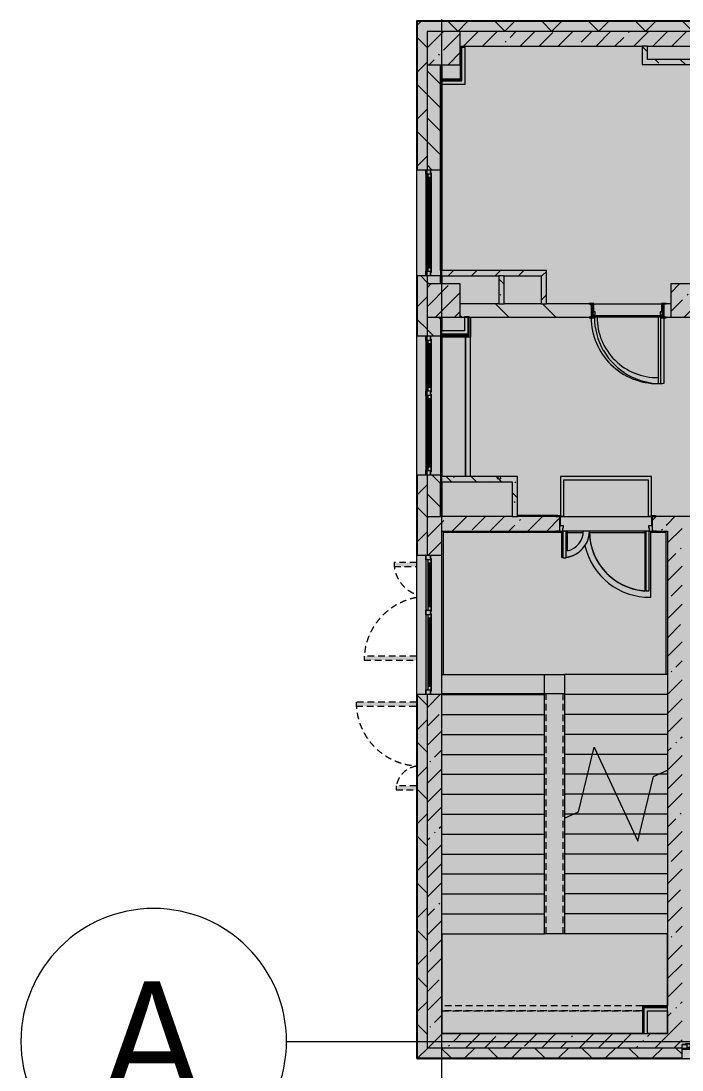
# Model space of a CAD drawing. Header units: millimetres. Extents: x -3238 to 193830, y -8553 to 29000.
# Drawn here: x 52730 to 62687, y -431 to 15358 of the extents above; entities that cross this region are included whole.
import ezdxf

# ---------------------------------------------------------------- set-up
doc = ezdxf.new("R2010")
doc.units = ezdxf.units.MM
doc.linetypes.add('200_ШТРИХ__ш1_п0_6_', pattern=[160, 100, -60])
doc.linetypes.add('Осевая', pattern=[3175, 635, -476.25, 1587.5, -476.25])
doc.layers.add('A-DETL-GENF-5', color=7, linetype='Continuous', lineweight=9, true_color=0xc0c0c0, transparency=0.4)
for name, color, linetype, lineweight in [('A-DETL-MBND-1', 7, '200_ШТРИХ__ш1_п0_6_', 9), ('A-WALL-3', 7, 'Continuous', 5), ('I-WALL-6', 7, 'Continuous', 5), ('S-COLS-3', 7, 'Continuous', 5), ('Оси', 7, 'Continuous', 9), ('Оси-1', 7, 'Continuous', 20), ('Оси-2', 7, 'Осевая', 9)]:
    doc.layers.add(name, color=color, linetype=linetype, lineweight=lineweight)
for name, color, linetype, lineweight, true_color in [('A-DOOR-2', 7, 'Continuous', 5, 0xaaaaaa), ('A-DOOR-3', 7, 'Continuous', 5, 0xe2e2e2), ('A-DOOR-4', 7, 'Continuous', 5, 0xb7b7b7), ('A-DOOR-FRAM-2', 7, 'Continuous', 5, 0xe2e2e2), ('A-DOOR-FRAM-3', 7, 'Continuous', 5, 0xaaaaaa), ('A-DOOR-FRAM-4', 7, 'Continuous', 5, 0xb7b7b7), ('A-FLOR-2', 7, 'Continuous', 5, 0xb7b7b7), ('A-GLAZ-3', 7, 'Continuous', 5, 0x737373), ('A-WALL-4', 7, 'Continuous', 9, 0x737373), ('A-WALL-5', 7, 'Continuous', 5, 0x737373), ('I-WALL-5', 7, 'Continuous', 9, 0xe7e7e7), ('I-WALL-7', 7, 'Continuous', 5, 0x737373), ('I-WALL-8', 7, 'Continuous', 5, 0x787878), ('S-COLS-2', 7, 'Continuous', 5, 0x737373), ('S-STRS-3', 7, 'Continuous', 5, 0x737373), ('S-STRS-MBND-3', 7, 'Continuous', 5, 0x737373)]:
    doc.layers.add(name, color=color, linetype=linetype, lineweight=lineweight, true_color=true_color)
doc.styles.add('Arial_1', font='arial.ttf', dxfattribs={"width": 0.9, "height": 1750})
pattern_1 = [(45, (58957.15, 0), (-353.5534, 353.5534), []), (135, (58957.15, 0), (-353.5534, -353.5534), [])]
pattern_2 = [(45, (58957.15, 0), (-285.123, 285.123), []), (45, (59242.27, 0), (-285.123, 285.123), [504.031, -100.806, 16.764, -84.042])]
pattern_3 = [(45, (58957.15, 0), (-176.7767, 176.7767), [])]
pattern_4 = [(135, (58957.15, 0), (-377.17, -377.17), [533.4, -88.9, 17.78, -88.9]), (135, (58957.15, 376.94), (-377.17, -377.17), []), (50, (58957.15, 0), (637.645, -55.787), [66.675, -733.425]), (355, (58957.15, 0), (-123.35, 668.7), [53.34, -586.74]), (100.451, (59010.3, -4.65), (514.3, 612.908), [56.665, -623.315]), (46.184, (58957.15, 177.8), (948.776, -147.15), [100.01, -1100.137]), (96.636, (59036.2, 165.5), (830.91, 865.997), [85, -934.973]), (351.184, (58957.2, 177.8), (830.92, 865.99), [80.01, -880.11]), (21, (59046.05, 133.35), (530.65, -357.928), [66.675, -733.425]), (326, (59046.05, 133.35), (216.308, 644.658), [53.34, -586.74]), (71.451, (59090.3, 103.5), (746.96, 286.724), [56.665, -623.315]), (37.5, (58957.15, 0), (10.8105, 295.9426), [16.764, -562.864, 16.764, -578.866, -588.962]), (37.5, (58957.15, 0), (10.8105, 295.9426), [-1175.258, 16.764, -572.198]), (7.5, (58957.15, 0), (233.869, 350.632), [16.764, -322.834, 16.764, -549.529, -224.472]), (7.5, (58957.15, 0), (233.869, 350.632), [-905.891, 16.764, -207.708]), (327.5, (58758.9, 0), (474.568, -20.0513), [16.764, -205.486, 16.764, -676.656, -920.115]), (327.5, (58758.9, 0), (474.568, -20.0513), [-915.67, 16.764, -903.351]), (317.5, (58670, 0), (518.452, 88.993), [16.764, -272.161, 16.764, -443.738, -653.415]), (317.5, (58670, 0), (518.452, 88.993), [-749.427, 16.764, -636.65])]
pattern_5 = [(45, (58957.15, 0), (-530.33, 530.33), []), (135, (58957.15, 0), (-530.33, -530.33), [])]

# ---------------------------------------------------------------- blocks, each defined once
blk = doc.blocks.new('120_Окно_СКБ_1Ст - 120_Окно_СКБ_1Ст 900х2500_h_-V168-2_3_1_птичка')
at = {"layer": 'A-GLAZ-3'}
for p, q in [((-450, -127), (-450, -57)), ((-450, -57), (-380, -57)), ((450, -57), (-450, -57)), ((-380, -127), (-450, -127)), ((-450, -127), (-400, -127)), ((-380, -127), (-400, -127)), ((-400, -127), (-400, -137)), ((-400, -137), (400, -137)), ((400, -137), (-400, -137)), ((-380, -57), (-380, -127)), ((380, -87), (-380, -87)), ((-380, -87), (-380, -127)), ((-330, -137), (-330, -87)), ((-330, -107), (330, -107)), ((330, -117), (-330, -117)), ((330, -137), (330, -87)), ((380, -127), (380, -57)), ((380, -57), (450, -57)), ((380, -127), (380, -87)), ((450, -127), (380, -127)), ((400, -127), (380, -127)), ((400, -127), (450, -127)), ((400, -137), (400, -127)), ((450, -57), (450, -127))]:
    blk.add_line(p, q, dxfattribs=at)
blk = doc.blocks.new('BSC_Колонна _Прямоугольная - 500х500-V169-2_3_1_птичка')
at = {"layer": 'S-COLS-3'}
h = blk.add_hatch(dxfattribs=at)
h.set_pattern_fill('FP_186', color=256, style=0, pattern_type=2)
h.set_pattern_definition([(45, (-140, -14950), (-285.123, 285.123), []), (45, (145.12, -14950), (-285.123, 285.123), [504.031, -100.806, 16.764, -84.042])])
h.paths.add_polyline_path([(-250, -250), (250, -250), (250, 250), (-250, 250), (-250, 161)])
at = {"layer": 'S-COLS-2'}
for p, q in [((250, 250), (-250, 250)), ((-250, 250), (-250, -250)), ((250, -250), (250, 250)), ((-250, -250), (250, -250))]:
    blk.add_line(p, q, dxfattribs=at)
blk = doc.blocks.new('110_Дверь_СКБ_2Ст - Д-1 Лестничная клетка EIS60-24280000-2_3_1_птичка')
at = {"layer": 'A-DOOR-3'}
for points in [[(-637.5, 1010), (-637.5, 110), (-587.5, 110), (-587.5, 1010)], [(612.5, 510), (612.5, 110), (662.5, 110), (662.5, 510)], [(712.5, 30), (697.5, 30), (697.5, -110), (712.5, -110), (712.5, -102)]]:
    blk.add_hatch(color=256, dxfattribs=at).paths.add_polyline_path(points)
h = blk.add_hatch(color=256, dxfattribs=at)
h.paths.add_polyline_path([(662.5, 110), (662.5, 60), (652.5, 60), (652.5, 30), (712.5, 30), (712.5, 110)])
h.paths.add_polyline_path([(-637.5, 110), (-687.5, 110), (-687.5, 30), (-627.5, 30), (-627.5, 60), (-637.5, 60)])
at = {"layer": 'A-DOOR-FRAM-2'}
for points in [[(-742.5, 118), (-742.5, 110), (-672.5, 110), (-672.5, 118)], [(-672.5, 30), (-687.5, 30), (-687.5, -110), (-672.5, -110)], [(697.5, 118), (697.5, 110), (767.5, 110), (767.5, 118)], [(-672.5, -110), (-742.5, -110), (-742.5, -118), (-672.5, -118)], [(767.5, -110), (697.5, -110), (697.5, -118), (767.5, -118)]]:
    blk.add_hatch(color=256, dxfattribs=at).paths.add_polyline_path(points)
at = {"layer": 'A-DOOR-4'}
for p, q in [((-637.5, 1010), (-637.5, 110)), ((-587.5, 1010), (-637.5, 1010)), ((-587.5, 110), (-587.5, 1010)), ((662.5, 510), (612.5, 510)), ((612.5, 510), (612.5, 110)), ((662.5, 110), (662.5, 510)), ((-637.5, 110), (-587.5, 110)), ((612.5, 110), (662.5, 110))]:
    blk.add_line(p, q, dxfattribs=at)
for centre, radius, start, end in [((-637.5, 110), 900, 0, 90), ((662.5, 110), 400, 90, 180)]:
    blk.add_arc(centre, radius, start, end, dxfattribs=at)
at = {"layer": 'A-DOOR-FRAM-4'}
for p, q in [((-672.5, 118), (-742.5, 118)), ((-742.5, 118), (-742.5, 110)), ((-742.5, 110), (-672.5, 110)), ((-637.5, 110), (-687.5, 110)), ((-687.5, 110), (-687.5, 30)), ((-687.5, 30), (-627.5, 30)), ((-672.5, 30), (-687.5, 30)), ((-687.5, 30), (-687.5, -110)), ((-672.5, 110), (-672.5, 118)), ((-672.5, -110), (-672.5, 30)), ((-637.5, 60), (-637.5, 110)), ((-627.5, 60), (-637.5, 60)), ((-627.5, 30), (-627.5, 60)), ((662.5, 60), (652.5, 60)), ((652.5, 60), (652.5, 30)), ((652.5, 30), (712.5, 30)), ((662.5, 110), (662.5, 60)), ((712.5, 110), (662.5, 110)), ((767.5, 118), (697.5, 118)), ((697.5, 118), (697.5, 110)), ((697.5, 110), (767.5, 110)), ((712.5, 30), (697.5, 30)), ((697.5, 30), (697.5, -110)), ((712.5, 30), (712.5, 110)), ((712.5, -110), (712.5, 30)), ((767.5, 110), (767.5, 118)), ((-672.5, -110), (-742.5, -110)), ((-742.5, -110), (-742.5, -118)), ((-742.5, -118), (-672.5, -118)), ((-687.5, -110), (-672.5, -110)), ((-672.5, -118), (-672.5, -110)), ((697.5, -110), (710.4, -110)), ((767.5, -110), (697.5, -110)), ((697.5, -110), (697.5, -118)), ((697.5, -118), (767.5, -118)), ((767.5, -118), (767.5, -110))]:
    blk.add_line(p, q, dxfattribs=at)
blk = doc.blocks.new('110_Дверь_СКБ_1Ст_Внутренняя1 - Д-4к_п__1100x2100h_Артистические EI30-33310874-2_3_1_птичка')
at = {"layer": 'A-DOOR-2'}
h = blk.add_hatch(dxfattribs=at)
h.set_pattern_fill('FP_15', color=256, style=0, pattern_type=2)
h.set_pattern_definition([(135, (1751.41, 164.685), (-14.14214, -14.14214), []), (225, (1751.41, 164.685), (14.14214, -14.14214), [])])
h.paths.add_polyline_path([(537.5, 100), (537.5, -100), (562.5, -100), (562.5, 100)])
at = {"layer": 'A-DOOR-3'}
h = blk.add_hatch(color=256, dxfattribs=at)
h.paths.add_polyline_path([(512.5, 100), (512.5, 60), (502.5, 60), (502.5, 20), (537.5, 20), (537.5, 100)])
h.paths.add_polyline_path([(-487.5, 100), (-512.5, 100), (-512.5, 20), (-477.5, 20), (-477.5, 60), (-487.5, 60)])
at = {"layer": 'A-DOOR-FRAM-2'}
for points in [[(-447.5, 1100), (-487.5, 1100), (-487.5, 100), (-447.5, 100), (-447.5, 623.1)], [(-567.5, 108), (-567.5, 100), (-497.5, 100), (-497.5, 108)], [(-497.5, 20), (-512.5, 20), (-512.5, -100), (-497.5, -100)], [(592.5, 108), (522.5, 108), (522.5, 100), (592.5, 100)], [(537.5, 20), (522.5, 20), (522.5, -100), (537.5, -100)], [(-567.5, -100), (-567.5, -108), (-497.5, -108), (-497.5, -100)], [(522.5, -100), (522.5, -108), (592.5, -108), (592.5, -100)]]:
    blk.add_hatch(color=256, dxfattribs=at).paths.add_polyline_path(points)
at = {"layer": 'A-DOOR-FRAM-3'}
h = blk.add_hatch(dxfattribs=at)
h.set_pattern_fill('FP_16', color=256, style=0, pattern_type=2)
h.set_pattern_definition([(45, (-371.384, 164.685), (-14.1421, 14.1421), []), (135, (-371.384, 164.685), (-14.1421, -14.1421), [])])
h.paths.add_polyline_path([(-512.5, 100), (-537.5, 100), (-537.5, -100), (-512.5, -100)])
at = {"layer": 'A-DOOR-4'}
for p, q in [((-487.5, 1100), (-487.5, 100)), ((-447.5, 1100), (-487.5, 1100)), ((-447.5, 100), (-447.5, 1100)), ((-487.5, 100), (-447.5, 100))]:
    blk.add_line(p, q, dxfattribs=at)
for start, end in [(30.12554, 90), (360, 30)]:
    blk.add_arc((-487.5, 100), 1000, start, end, dxfattribs=at)
at = {"layer": 'A-DOOR-FRAM-4'}
for p, q in [((-497.5, 108), (-567.5, 108)), ((-567.5, 108), (-567.5, 100)), ((-567.5, 100), (-497.5, 100)), ((-512.5, 100), (-537.5, 100)), ((-537.5, 100), (-537.5, -100)), ((-487.5, 100), (-512.5, 100)), ((-512.5, 100), (-512.5, 20)), ((-512.5, -100), (-512.5, 100)), ((-497.5, 100), (-512.5, 100)), ((-512.5, 100), (-512.5, 99)), ((-512.5, 99), (-497.5, 99)), ((-512.5, 20), (-477.5, 20)), ((-497.5, 20), (-512.5, 20)), ((-512.5, 20), (-512.5, -100)), ((-497.5, 100), (-497.5, 108)), ((-497.5, 99), (-497.5, 100)), ((-497.5, -100), (-497.5, 20)), ((-487.5, 60), (-487.5, 100)), ((-477.5, 60), (-487.5, 60)), ((-477.5, 20), (-477.5, 60)), ((512.5, 60), (502.5, 60)), ((502.5, 60), (502.5, 20)), ((502.5, 20), (537.5, 20)), ((512.5, 100), (512.5, 60)), ((537.5, 100), (512.5, 100)), ((592.5, 108), (522.5, 108)), ((522.5, 108), (522.5, 100)), ((537.5, 100), (522.5, 100)), ((522.5, 100), (522.5, 99)), ((522.5, 100), (592.5, 100)), ((522.5, 99), (537.5, 99)), ((537.5, 20), (522.5, 20)), ((522.5, 20), (522.5, -100)), ((537.5, 20), (537.5, 100)), ((562.5, 100), (537.5, 100)), ((537.5, 100), (537.5, -100)), ((537.5, 99), (537.5, 100)), ((537.5, -100), (537.5, 20)), ((562.5, -100), (562.5, 100)), ((592.5, 100), (592.5, 108)), ((-497.5, -100), (-567.5, -100)), ((-567.5, -100), (-567.5, -108)), ((-567.5, -108), (-497.5, -108)), ((-537.5, -100), (-512.5, -100)), ((-512.5, -100), (-497.5, -100)), ((-497.5, -108), (-497.5, -100)), ((522.5, -100), (537.5, -100)), ((592.5, -100), (522.5, -100)), ((522.5, -100), (522.5, -108)), ((522.5, -108), (592.5, -108)), ((537.5, -100), (562.5, -100)), ((592.5, -108), (592.5, -100))]:
    blk.add_line(p, q, dxfattribs=at)
blk = doc.blocks.new('BSC_Колонна _Прямоугольная - 500х500-V235-2_3_1_птичка')
at = {"layer": 'S-COLS-3'}
h = blk.add_hatch(dxfattribs=at)
h.set_pattern_fill('FP_239', color=256, style=0, pattern_type=2)
h.set_pattern_definition([(45, (-3810, -11150), (-285.123, 285.123), []), (45, (-3524.88, -11150), (-285.123, 285.123), [504.031, -100.806, 16.764, -84.042])])
h.paths.add_polyline_path([(-250, -250), (250, -250), (250, 250), (-250, 250)])
at = {"layer": 'S-COLS-2'}
for p, q in [((250, 250), (-250, 250)), ((-250, 250), (-250, -250)), ((250, -250), (250, 250)), ((-250, -250), (250, -250))]:
    blk.add_line(p, q, dxfattribs=at)
blk = doc.blocks.new('120_Окно_СКБ_1Ст - 120_Окно_СКБ_1Ст_1600х2500_h_ 2-22959204-2_3_1_птичка')
at = {"layer": 'A-GLAZ-3'}
for p, q in [((-800, -127), (-800, -57)), ((-800, -57), (-730, -57)), ((800, -57), (-800, -57)), ((-730, -127), (-800, -127)), ((-800, -127), (-750, -127)), ((-730, -127), (-750, -127)), ((-750, -127), (-750, -137)), ((-750, -137), (750, -137)), ((750, -137), (-750, -137)), ((-730, -57), (-730, -127)), ((730, -87), (-730, -87)), ((-730, -87), (-730, -127)), ((-680, -137), (-680, -87)), ((-680, -107), (680, -107)), ((680, -117), (-680, -117)), ((680, -137), (680, -87)), ((730, -127), (730, -57)), ((730, -57), (800, -57)), ((730, -127), (730, -87)), ((800, -127), (730, -127)), ((750, -127), (730, -127)), ((750, -127), (800, -127)), ((750, -137), (750, -127)), ((800, -57), (800, -127))]:
    blk.add_line(p, q, dxfattribs=at)
blk = doc.blocks.new('120_Окно_СКБ_2Ст - 120_Окно_СКБ_2Ст 2100х2500 _мал створка справа_-22445857-2_3_1_птичка')
at = {"layer": 'A-GLAZ-3'}
for p, q in [((-1050, -127), (-1050, -57)), ((-1050, -57), (-980, -57)), ((1050, -57), (-1050, -57)), ((-980, -127), (-1050, -127)), ((-1050, -127), (-1000, -127)), ((-980, -127), (-1000, -127)), ((-1000, -127), (-1000, -137)), ((-1000, -137), (170, -137)), ((170, -137), (-1000, -137)), ((-980, -57), (-980, -127)), ((150, -87), (-980, -87)), ((-980, -87), (-980, -127)), ((-930, -137), (-930, -87)), ((-930, -107), (100, -107)), ((100, -117), (-930, -117)), ((100, -137), (100, -87)), ((150, -127), (150, -57)), ((150, -57), (220, -57)), ((150, -127), (150, -87)), ((220, -127), (150, -127)), ((170, -127), (150, -127)), ((170, -127), (200, -127)), ((170, -137), (170, -127)), ((220, -127), (200, -127)), ((200, -127), (200, -137)), ((200, -137), (1000, -137)), ((1000, -137), (200, -137)), ((220, -57), (220, -127)), ((980, -87), (220, -87)), ((220, -87), (220, -127)), ((270, -137), (270, -87)), ((270, -107), (930, -107)), ((930, -117), (270, -117)), ((930, -137), (930, -87)), ((980, -127), (980, -57)), ((980, -57), (1050, -57)), ((980, -127), (980, -87)), ((1050, -127), (980, -127)), ((1000, -127), (980, -127)), ((1000, -127), (1050, -127)), ((1000, -137), (1000, -127)), ((1050, -57), (1050, -127))]:
    blk.add_line(p, q, dxfattribs=at)
blk = doc.blocks.new('120_Окно_СКБ_2Ст - 120_Окно_СКБ_2Ст 2100х2400 _мал створка справа_-22446225-2_3_1_птичка')
at = {"layer": 'A-GLAZ-3'}
for p, q in [((-1050, -127), (-1050, -57)), ((-1050, -57), (-980, -57)), ((1050, -57), (-1050, -57)), ((-980, -127), (-1050, -127)), ((-1050, -127), (-1000, -127)), ((-980, -127), (-1000, -127)), ((-1000, -127), (-1000, -137)), ((-1000, -137), (170, -137)), ((170, -137), (-1000, -137)), ((-980, -57), (-980, -127)), ((150, -87), (-980, -87)), ((-980, -87), (-980, -127)), ((-930, -137), (-930, -87)), ((-930, -107), (100, -107)), ((100, -117), (-930, -117)), ((100, -137), (100, -87)), ((150, -127), (150, -57)), ((150, -57), (220, -57)), ((150, -127), (150, -87)), ((220, -127), (150, -127)), ((170, -127), (150, -127)), ((170, -127), (200, -127)), ((170, -137), (170, -127)), ((220, -127), (200, -127)), ((200, -127), (200, -137)), ((200, -137), (1000, -137)), ((1000, -137), (200, -137)), ((220, -57), (220, -127)), ((980, -87), (220, -87)), ((220, -87), (220, -127)), ((270, -137), (270, -87)), ((270, -107), (930, -107)), ((930, -117), (270, -117)), ((930, -137), (930, -87)), ((980, -127), (980, -57)), ((980, -57), (1050, -57)), ((980, -127), (980, -87)), ((1050, -127), (980, -127)), ((1000, -127), (980, -127)), ((1000, -127), (1050, -127)), ((1000, -137), (1000, -127)), ((1050, -57), (1050, -127))]:
    blk.add_line(p, q, dxfattribs=at)
blk = doc.blocks.new('110_Дверь_СКБ_2Ст_Наружная - ДН-1_л__ Двухстворчатая 1350 х3200 _ЛК_ в свету с верхним остеклением 2-22796854-2_3_1_птичка')
at = {"layer": 'A-DETL-MBND-1'}
for points in [[(-715, 869), (-715, 79), (-655, 79), (-655, 869)], [(695, 419), (695, 79), (755, 79), (755, 419)]]:
    blk.add_hatch(color=256, dxfattribs=at).paths.add_polyline_path(points)
for p, q in [((-715, 869), (-715, 79)), ((-655, 869), (-715, 869)), ((-655, 79), (-655, 869)), ((755, 419), (695, 419)), ((695, 419), (695, 79)), ((755, 79), (755, 419))]:
    blk.add_line(p, q, dxfattribs=at)
for centre, radius, start, end in [((-715, -91), 960, 10.263, 90), ((755, -91), 510, 90, 160.4016)]:
    blk.add_arc(centre, radius, start, end, dxfattribs=at)
blk = doc.blocks.new('110_Дверь_СКБ_2Ст_Наружная - ДН-3_л__ Двухстворчатая 1200 х3200 из подвала EI30-23666533-2_3_1_птичка')
at = {"layer": 'A-DETL-MBND-1'}
for points in [[(620, 989), (620, 79), (680, 79), (680, 989)], [(-640, 79), (-580, 79), (-580, 389), (-640, 389)]]:
    blk.add_hatch(color=256, dxfattribs=at).paths.add_polyline_path(points)
for p, q in [((680, 989), (620, 989)), ((620, 989), (620, 79)), ((680, 79), (680, 989)), ((-640, 389), (-640, 79)), ((-580, 389), (-640, 389)), ((-580, 79), (-580, 389))]:
    blk.add_line(p, q, dxfattribs=at)
for centre, radius, start, end in [((680, 29), 960, 90, 176.9815), ((-640, 29), 360, 8.166, 90)]:
    blk.add_arc(centre, radius, start, end, dxfattribs=at)
blk = doc.blocks.new('BSC_Колонна _Прямоугольная - 500х500-V244-2_3_1_птичка')
at = {"layer": 'S-COLS-3'}
h = blk.add_hatch(dxfattribs=at)
h.set_pattern_fill('FP_247', color=256, style=0, pattern_type=2)
h.set_pattern_definition([(45, (-140, -11150), (-285.123, 285.123), []), (45, (145.12, -11150), (-285.123, 285.123), [504.031, -100.806, 16.764, -84.042])])
h.paths.add_polyline_path([(-127, -250), (250, -250), (250, 250), (-250, 250), (-250, -250)])
at = {"layer": 'S-COLS-2'}
for p, q in [((250, 250), (-250, 250)), ((-250, 250), (-250, -250)), ((250, -250), (250, 250)), ((-250, -250), (250, -250))]:
    blk.add_line(p, q, dxfattribs=at)
blk = doc.blocks.new('Зашивка приборов отопления15 - Зашивка приборов отопления-33281080-2_3_1_птичка')
at = {"layer": 'A-DETL-MBND-1'}
for p, q in [((3135, 535), (110, 535)), ((3135, 460), (110, 460)), ((110, 460), (3135, 460))]:
    blk.add_line(p, q, dxfattribs=at)
blk = doc.blocks.new('Зашивка приборов отопления42 - Зашивка приборов отопления-33374801-2_3_1_птичка')
at = {"layer": 'A-WALL-5'}
for p, q in [((37472, 23439), (35372, 23439)), ((37472, 23079), (37472, 23439)), ((35372, 23079), (37472, 23079)), ((37472, 23079), (35372, 23079)), ((37472, 23004), (37472, 23079)), ((35372, 23004), (37472, 23004))]:
    blk.add_line(p, q, dxfattribs=at)
blk = doc.blocks.new('Ось сетки - D8-29747960-2_3_1_птичка')
at = {"layer": 'Оси-1'}
for start, end in [(360, 180), (180, 360)]:
    blk.add_arc((0, 0), 4, start, end, dxfattribs=at)

msp = doc.modelspace()

# ---------------------------------------------------------------- hatches: boundary and pattern name
at = {"layer": 'A-DETL-GENF-5'}
msp.add_hatch(color=256, dxfattribs=at).paths.add_polyline_path([(94364, -280), (97717.2, -280), (97717.2, 23777.7), (92817.2, 23777.7), (92817.2, 27350), (62809.2, 27350), (62809.2, 15358), (58689.2, 15358), (58689.2, -280), (92282, -280)])
at = {"layer": 'A-WALL-3'}
h = msp.add_hatch(dxfattribs=at)
h.set_pattern_fill('FP_151', color=256, style=0, pattern_type=2)
h.set_pattern_definition(pattern_1)
h.paths.add_polyline_path([(58736.6, -100), (58847.2, -100), (58847.2, 5220), (58697.2, 5220), (58697.2, -100)])
h.paths.add_polyline_path([(58697.2, 7320), (58847.2, 7320), (58847.2, 8520), (58697.2, 8520), (58697.2, 7418.3)])
h.paths.add_polyline_path([(58847.2, 10620), (58847.2, 11520), (58697.2, 11520), (58697.2, 10620)])
h.paths.add_polyline_path([(58847.2, 13120), (58847.2, 15350), (58697.2, 15350), (58697.2, 13120)])
h = msp.add_hatch(dxfattribs=at)
h.set_pattern_fill('FP_151', color=256, style=0, pattern_type=2)
h.set_pattern_definition(pattern_1)
h.paths.add_polyline_path([(62093.5, 15200), (63009.2, 15200), (63009.2, 15350), (58847.2, 15350), (58847.2, 15200), (61052.6, 15200)])
h = msp.add_hatch(dxfattribs=at)
h.set_pattern_fill('FP_161', color=256, style=0, pattern_type=2)
h.set_pattern_definition([(135, (58957.15, 0), (-176.7767, -176.7767), [])])
h.paths.add_polyline_path([(58970.6, 7900), (59047.2, 7900), (59047.2, 8520), (58847.2, 8520), (58847.2, 7900)])
h.paths.add_polyline_path([(58970.6, 10620), (59047.2, 10620), (59047.2, 10900), (58847.2, 10900), (58847.2, 10620)])
h.paths.add_polyline_path([(58970.6, 11400), (59047.2, 11400), (59047.2, 11520), (58847.2, 11520), (58847.2, 11400), (58904.3, 11400)])
h.paths.add_polyline_path([(58847.2, 13120), (59047.2, 13120), (59047.2, 14700), (58847.2, 14700), (58847.2, 13927.3)])
h = msp.add_hatch(dxfattribs=at)
h.set_pattern_fill('FP_151', color=256, style=0, pattern_type=2)
h.set_pattern_definition(pattern_1)
h.paths.add_polyline_path([(97717.2, -250), (97717.2, -100), (96947.2, -100), (96947.2, -250), (97711, -250)])
h.paths.add_polyline_path([(89159.1, -250), (89867.2, -250), (89867.2, -100), (88166.9, -100), (88166.9, -250)])
h.paths.add_polyline_path([(91967.2, -250), (92827.2, -250), (92827.2, -100), (91967.2, -100)])
h.paths.add_polyline_path([(93727.2, -250), (94847.2, -250), (94847.2, -100), (93727.2, -100)])
h.paths.add_polyline_path([(80567.2, -250), (81667.2, -250), (81667.2, -100), (80567.2, -100)])
h.paths.add_polyline_path([(77708.3, -250), (77767.2, -250), (77767.2, -100), (77117.2, -100), (77117.2, -250), (77187.8, -250)])
h.paths.add_polyline_path([(83767.2, -250), (85366.9, -250), (85366.9, -100), (83767.2, -100)])
h.paths.add_polyline_path([(75626.3, -250), (76217.2, -250), (76217.2, -100), (75067.2, -100), (75067.2, -250), (75105.8, -250)])
h.paths.add_polyline_path([(62687.2, -250), (62687.2, -100), (58697.2, -100), (58697.2, -250), (62614, -250)])
h.paths.add_polyline_path([(71967.2, -250), (71967.2, -100), (70617.2, -100), (70617.2, -250), (71462.4, -250)])
h.paths.add_polyline_path([(67298.4, -250), (67517.2, -250), (67517.2, -100), (63587.2, -100), (63587.2, -250), (66257.5, -250)])
at = {"layer": 'I-WALL-5'}
for points in [[(59422.2, 14405), (59422.2, 14960), (59372.2, 14960), (59372.2, 14405)], [(59347.2, 14405), (59372.2, 14405), (59372.2, 14455), (59067.2, 14455), (59067.2, 14405)], [(59458.2, 10695), (59458.2, 10905), (59408.2, 10905), (59408.2, 10695)], [(59047.2, 10645), (59458.2, 10645), (59458.2, 10695), (59047.2, 10695)], [(62467.2, 460), (62467.2, 510), (62117.2, 510), (62117.2, 460), (62167.2, 460)], [(62167.2, 120), (62167.2, 460), (62117.2, 460), (62117.2, 120)]]:
    msp.add_hatch(color=256, dxfattribs=at).paths.add_polyline_path(points)
at = {"layer": 'I-WALL-6'}
h = msp.add_hatch(dxfattribs=at)
h.set_pattern_fill('FP_159', color=256, style=0, pattern_type=2)
h.set_pattern_definition(pattern_2)
h.paths.add_polyline_path([(62709.6, 14980), (63017.2, 14980), (63017.2, 15200), (59347.2, 15200), (59347.2, 14980), (62167.2, 14980)])
h = msp.add_hatch(dxfattribs=at)
h.set_pattern_fill('FP_255', color=256, style=0, pattern_type=2)
h.set_pattern_definition(pattern_5)
h.paths.add_polyline_path([(59347.2, 14467.5), (59347.2, 14480), (59067.2, 14480), (59067.2, 14467.5)])
h = msp.add_hatch(dxfattribs=at)
h.set_pattern_fill('FP_255', color=256, style=0, pattern_type=2)
h.set_pattern_definition(pattern_5)
h.paths.add_polyline_path([(59359.7, 14455), (59359.7, 14467.5), (59067.2, 14467.5), (59067.2, 14455), (59347.2, 14455)])
h = msp.add_hatch(dxfattribs=at)
h.set_pattern_fill('FP_163', color=256, style=0, pattern_type=2)
h.set_pattern_definition(pattern_3)
h.paths.add_polyline_path([(60567.2, 11520), (60647.2, 11520), (60647.2, 11600), (59047.2, 11600), (59047.2, 11520), (60011.6, 11520)])
h = msp.add_hatch(dxfattribs=at)
h.set_pattern_fill('FP_163', color=256, style=0, pattern_type=2)
h.set_pattern_definition(pattern_3)
h.paths.add_polyline_path([(60647.2, 11100), (60647.2, 11520), (60567.2, 11520), (60567.2, 11100)])
h = msp.add_hatch(dxfattribs=at)
h.set_pattern_fill('FP_162', color=256, style=0, pattern_type=2)
h.set_pattern_definition([(135, (58957.15, 0), (-353.553, -353.553), [])])
h.paths.add_polyline_path([(59347.2, 10900), (61317.2, 10900), (61317.2, 11100), (59347.2, 11100), (59347.2, 10962.5)])
h.paths.add_polyline_path([(62447.2, 10900), (62517.2, 10900), (62517.2, 11100), (62417.2, 11100), (62417.2, 10900)])
h = msp.add_hatch(dxfattribs=at)
h.set_pattern_fill('FP_159', color=256, style=0, pattern_type=2)
h.set_pattern_definition(pattern_2)
h.paths.add_polyline_path([(59067.2, -100), (59067.2, 5220), (58847.2, 5220), (58847.2, -100)])
h.paths.add_polyline_path([(58847.2, 7320), (59067.2, 7320), (59067.2, 7900), (58847.2, 7900), (58847.2, 7418.3)])
h = msp.add_hatch(dxfattribs=at)
h.set_pattern_fill('FP_159', color=256, style=0, pattern_type=2)
h.set_pattern_definition(pattern_2)
h.paths.add_polyline_path([(62297.2, 7680), (62467.2, 7680), (62467.2, 7900), (62242.2, 7900), (62242.2, 7680)])
h.paths.add_polyline_path([(60786.3, 7680), (60842.2, 7680), (60842.2, 7900), (59067.2, 7900), (59067.2, 7680), (60011.6, 7680)])
h = msp.add_hatch(dxfattribs=at)
h.set_pattern_fill('FP_159', color=256, style=0, pattern_type=2)
h.set_pattern_definition(pattern_2)
h.paths.add_polyline_path([(62467.2, -100), (62687.2, -100), (62687.2, 7900), (62467.2, 7900), (62467.2, 120)])
h = msp.add_hatch(dxfattribs=at)
h.set_pattern_fill('FP_159', color=256, style=0, pattern_type=2)
h.set_pattern_definition(pattern_2)
h.paths.add_polyline_path([(62093.5, -100), (62467.2, -100), (62467.2, 120), (59067.2, 120), (59067.2, -100), (61052.6, -100)])
at = {"layer": 'I-WALL-8'}
h = msp.add_hatch(dxfattribs=at)
h.set_pattern_fill('FP_170', color=256, style=0, pattern_type=2)
h.set_pattern_definition(pattern_4)
h.paths.add_polyline_path([(62167.2, 14700.7), (62167.2, 14980), (62087.2, 14980), (62087.2, 14700.7)])
h = msp.add_hatch(dxfattribs=at)
h.set_pattern_fill('FP_170', color=256, style=0, pattern_type=2)
h.set_pattern_definition(pattern_4)
h.paths.add_polyline_path([(62809.2, 14700.7), (63017.2, 14700.7), (63017.2, 14780.7), (62167.2, 14780.7), (62167.2, 14700.7), (62636, 14700.7)])
h = msp.add_hatch(dxfattribs=at)
h.set_pattern_fill('FP_170', color=256, style=0, pattern_type=2)
h.set_pattern_definition(pattern_4)
h.paths.add_polyline_path([(60007.2, 11100), (60007.2, 11520), (59927.2, 11520), (59927.2, 11100)])
h = msp.add_hatch(dxfattribs=at)
h.set_pattern_fill('FP_170', color=256, style=0, pattern_type=2)
h.set_pattern_definition(pattern_4)
h.paths.add_polyline_path([(60127.2, 8420), (60207.2, 8420), (60207.2, 8500), (59047.2, 8500), (59047.2, 8420)])
h = msp.add_hatch(dxfattribs=at)
h.set_pattern_fill('FP_170', color=256, style=0, pattern_type=2)
h.set_pattern_definition(pattern_4)
h.paths.add_polyline_path([(60207.2, 7900), (60207.2, 8420), (60127.2, 8420), (60127.2, 7900)])

# ---------------------------------------------------------------- linework, layer by layer
at = {"layer": 'A-DETL-MBND-1'}
for p, q in [((60642.2, 1620), (60642.2, 5237.9)), ((60892.2, 5237.9), (60892.2, 1620))]:
    msp.add_line(p, q, dxfattribs=at)
at = {"layer": 'A-FLOR-2'}
for p, q in [((59502.2, 10900), (59502.2, 10600)), ((61407.2, 10899), (61357.2, 10899)), ((62367.2, 10920), (61367.2, 10920)), ((62417.2, 9905), (62417.2, 10892)), ((60856.8, 8503.9), (60856.8, 7908)), ((62226.7, 8503.9), (60856.8, 8503.9)), ((60906.8, 7903.9), (60906.8, 8453.9)), ((60906.8, 8453.9), (62176.7, 8453.9)), ((62176.7, 8453.9), (62176.7, 7903.9)), ((62226.7, 7903.9), (62226.7, 8503.9)), ((60207.2, 7920), (60817.2, 7920)), ((60817.2, 7920), (60817.2, 7908)), ((60857.2, 7903.9), (60906.8, 7903.9)), ((62176.7, 7903.9), (62226.7, 7903.9)), ((60874, 7659), (59087.2, 7659)), ((59087.2, 7659), (59087.2, 5520)), ((60817.2, 7672), (60817.2, 7659)), ((60874, 7680), (60874, 7285.7)), ((60964, 7680.2), (60892.2, 7680.2)), ((60964, 7383), (60964, 7680.2)), ((60964, 7659), (61198.1, 7659)), ((61290.1, 7680.2), (61200.1, 7680.2)), ((61291.4, 7659), (62125.1, 7659)), ((62192.2, 7680.2), (62125.1, 7680.2)), ((62125.1, 7680.2), (62125.1, 6777.9)), ((62215.1, 6685.4), (62215.1, 7680)), ((62446.2, 7659), (62215.1, 7659)), ((62267.2, 7659), (62267.2, 7672)), ((62446.2, 5520), (62446.2, 7659)), ((59087.2, 5520), (60917.2, 5520)), ((59067.2, 5237.9), (60917.2, 5237.9))]:
    msp.add_line(p, q, dxfattribs=at)
for centre, radius, start, end in [((62317.2, 10900), 910, 180.06296, 270.62964), ((62317.2, 10900), 1000, 180.45922, 270.57477), ((62317.2, 10900), 1000, 272.87006, 275.73917), ((60895.1, 7680.2), 305, 283.0427, 0), ((62195.1, 7680.2), 905, 180, 265.56313), ((60895.1, 7680.2), 395, 276.84991, 326.45952), ((62195.1, 7680.2), 995, 192.67054, 271.1511), ((60895.1, 7680.2), 395, 266.92799, 269.56999)]:
    msp.add_arc(centre, radius, start, end, dxfattribs=at)
at = {"layer": 'A-WALL-4'}
for p, q in [((58847.2, 15358), (58694.2, 15358)), ((63012.2, 15353), (58694.2, 15353)), ((58694.2, 15353), (58694.2, 13120)), ((63009.2, 15350), (58697.2, 15350)), ((58697.2, 15350), (58697.2, 13120)), ((59359.7, 14467.5), (59359.7, 14960)), ((59372.2, 14455), (59372.2, 14960)), ((62167.2, 14980), (62087.2, 14980)), ((58847.2, 14700), (58847.2, 13120)), ((59067.2, 14467.5), (59359.7, 14467.5)), ((59067.2, 14455), (59372.2, 14455)), ((58694.2, 11520), (58694.2, 10620)), ((58697.2, 11520), (58697.2, 10620)), ((58847.2, 11520), (58847.2, 11400)), ((60007.2, 11520), (59927.2, 11520)), ((59927.2, 11100), (60007.2, 11100)), ((60567.2, 11100), (60647.2, 11100)), ((58847.2, 10900), (58847.2, 10620)), ((59458.2, 10905), (59458.2, 10645)), ((59470.7, 10905), (59470.7, 10632.5)), ((59458.2, 10645), (59047.2, 10645)), ((59470.7, 10632.5), (59047.2, 10632.5)), ((58694.2, 8520), (58694.2, 7320)), ((58697.2, 8520), (58697.2, 7320)), ((58847.2, 8520), (58847.2, 7320)), ((59047.2, 8500), (59047.2, 8420)), ((58847.2, 7900), (59047.2, 7900)), ((60127.2, 7900), (60207.2, 7900)), ((58694.2, 5220), (58694.2, -253)), ((58697.2, 5220), (58697.2, -249.6)), ((58847.2, 5220), (58847.2, -100)), ((62104.7, 522.5), (62467.2, 522.5)), ((62104.7, 120), (62104.7, 522.5)), ((62117.2, 510), (62467.2, 510)), ((62117.2, 120), (62117.2, 510)), ((62467.2, 460), (62467.2, 535)), ((62092.2, 120), (62167.2, 120)), ((58696.3, -253), (62687.2, -253)), ((58697.2, -250), (62687.2, -250))]:
    msp.add_line(p, q, dxfattribs=at)
at = {"layer": 'A-WALL-5'}
for p, q in [((58694.2, 15358), (58689.2, 15358)), ((58689.2, 15358), (58689.2, 11520)), ((63017.2, 15358), (58847.2, 15358)), ((59047.2, 11600), (59047.2, 14700)), ((58689.2, 13120), (59047.2, 13120)), ((59047.2, 11520), (58689.2, 11520)), ((58689.2, 11520), (58689.2, -258)), ((59047.2, 11400), (59047.2, 11520)), ((59047.2, 10900), (59047.2, 8500)), ((58689.2, 10620), (59047.2, 10620)), ((59047.2, 8520), (58689.2, 8520)), ((59047.2, 7900), (59047.2, 8420)), ((58689.2, 7320), (58847.2, 7320)), ((58847.2, 5220), (58689.2, 5220)), ((62687.2, -100), (58847.2, -100)), ((62687.2, -258), (62687.2, -100)), ((58694.9, -258), (77117.2, -258))]:
    msp.add_line(p, q, dxfattribs=at)
at = {"layer": 'I-WALL-7'}
for p, q in [((63017.2, 15200), (59347.2, 15200)), ((59347.2, 14980), (62087.2, 14980)), ((59422.2, 14960), (59347.2, 14960)), ((59422.2, 14405), (59422.2, 14960)), ((62087.2, 14980), (62087.2, 14700.7)), ((62167.2, 14980), (63017.2, 14980)), ((62167.2, 14780.7), (62167.2, 14980)), ((59067.2, 14690), (59047.2, 14690)), ((59067.2, 14690), (59067.2, 11600)), ((59347.2, 14700), (59347.2, 14480)), ((62087.2, 14700.7), (63017.2, 14700.7)), ((63017.2, 14780.7), (62167.2, 14780.7)), ((59347.2, 14480), (59067.2, 14480)), ((59067.2, 14405), (59422.2, 14405)), ((58847.2, 11520), (58847.2, 13120)), ((60647.2, 11600), (59047.2, 11600)), ((59047.2, 11600), (59047.2, 11520)), ((60647.2, 11100), (60647.2, 11600)), ((59047.2, 11520), (59927.2, 11520)), ((59067.2, 11520), (59067.2, 11400)), ((59927.2, 11520), (59927.2, 11100)), ((60007.2, 11520), (60567.2, 11520)), ((60007.2, 11100), (60007.2, 11520)), ((60567.2, 11520), (60567.2, 11100)), ((59927.2, 11100), (59347.2, 11100)), ((60567.2, 11100), (60007.2, 11100)), ((61287.2, 11100), (60647.2, 11100)), ((61357.2, 11100), (62377.2, 11100)), ((62517.2, 11100), (62447.2, 11100)), ((59067.2, 10900), (59067.2, 10695)), ((59347.2, 10900), (61287.2, 10900)), ((59483.2, 10905), (59408.2, 10905)), ((59408.2, 10905), (59408.2, 10695)), ((59483.2, 10620), (59483.2, 10905)), ((62327.2, 10900), (61367.2, 10900)), ((62447.2, 10900), (62517.2, 10900)), ((58847.2, 8520), (58847.2, 10620)), ((59408.2, 10695), (59047.2, 10695)), ((59047.2, 10620), (59483.2, 10620)), ((59067.2, 10620), (59067.2, 8500)), ((60207.2, 8500), (59047.2, 8500)), ((59047.2, 8420), (60127.2, 8420)), ((59067.2, 8420), (59067.2, 7900)), ((60127.2, 8420), (60127.2, 7900)), ((60207.2, 7900), (60207.2, 8500)), ((60127.2, 7900), (59047.2, 7900)), ((60787.2, 7900), (60207.2, 7900)), ((60857.2, 7900), (62227.2, 7900)), ((62987.2, 7900), (62297.2, 7900)), ((59067.2, 120), (59067.2, 7680)), ((59067.2, 7680), (60786.3, 7680)), ((61200.1, 7680), (60964, 7680)), ((62125.1, 7680), (61289.9, 7680)), ((62297.2, 7680), (62467.2, 7680)), ((62467.2, 7680), (62467.2, 535)), ((58847.2, 7320), (59067.2, 7320)), ((59067.2, 5220), (58847.2, 5220)), ((62467.2, 535), (62092.2, 535)), ((62092.2, 535), (62092.2, 120)), ((62167.2, 460), (62467.2, 460)), ((62167.2, 120), (62167.2, 460)), ((62467.2, 460), (62467.2, 120)), ((62092.2, 120), (59067.2, 120)), ((62467.2, 120), (62167.2, 120)), ((62687.2, -100), (63587.2, -100))]:
    msp.add_line(p, q, dxfattribs=at)
at = {"layer": 'S-STRS-3'}
for p, q in [((59067.2, 5520), (60617.2, 5520)), ((62467.2, 5520), (60917.2, 5520)), ((60917.2, 5520), (60917.2, 5220)), ((62467.2, 5520), (60917.2, 5520)), ((59067.2, 5220), (60617.2, 5220)), ((59067.2, 5220), (60617.2, 5220)), ((60617.2, 5220), (60617.2, 5237.9)), ((60617.2, 4920), (60617.2, 5220)), ((60917.2, 5220), (60917.2, 4920)), ((62467.2, 5220), (60917.2, 5220)), ((62467.2, 5220), (60917.2, 5220)), ((59067.2, 4920), (60617.2, 4920)), ((59067.2, 4920), (60617.2, 4920)), ((60617.2, 4620), (60617.2, 4920)), ((60917.2, 4920), (60917.2, 4620)), ((62467.2, 4920), (60917.2, 4920)), ((62467.2, 4920), (60917.2, 4920)), ((59067.2, 4620), (60617.2, 4620)), ((59067.2, 4620), (60617.2, 4620)), ((60617.2, 4320), (60617.2, 4620)), ((60917.2, 4620), (60917.2, 4320)), ((62467.2, 4620), (60917.2, 4620)), ((62467.2, 4620), (60917.2, 4620)), ((59067.2, 4320), (60617.2, 4320)), ((59067.2, 4320), (60617.2, 4320)), ((60617.2, 4020), (60617.2, 4320)), ((60917.2, 4320), (60917.2, 4020)), ((61335.7, 4320), (60917.2, 4320)), ((61335.7, 4320), (60917.2, 4320)), ((61412.4, 4320), (61335.7, 4320)), ((61412.4, 4320), (61335.7, 4320)), ((62467.2, 4320), (61412.4, 4320)), ((62467.2, 4320), (61412.4, 4320)), ((59067.2, 4020), (60617.2, 4020)), ((59067.2, 4020), (60617.2, 4020)), ((60617.2, 3720), (60617.2, 4020)), ((60917.2, 4020), (60917.2, 3720)), ((61262.8, 4020), (60917.2, 4020)), ((61262.8, 4020), (60917.2, 4020)), ((61552.3, 4020), (61262.8, 4020)), ((61552.3, 4020), (61262.8, 4020)), ((62335.5, 4020), (61552.3, 4020)), ((62335.5, 4020), (61552.3, 4020)), ((62467.2, 4020), (62335.5, 4020)), ((62467.2, 4020), (62335.5, 4020)), ((59067.2, 3720), (60617.2, 3720)), ((59067.2, 3720), (60617.2, 3720)), ((60617.2, 3420), (60617.2, 3720)), ((60917.2, 3720), (60917.2, 3420)), ((61189.9, 3720), (60917.2, 3720)), ((61189.9, 3720), (60917.2, 3720)), ((61692.2, 3720), (61189.9, 3720)), ((61692.2, 3720), (61189.9, 3720)), ((62194.4, 3720), (61692.2, 3720)), ((62194.4, 3720), (61692.2, 3720)), ((62467.2, 3720), (62194.4, 3720)), ((62467.2, 3720), (62194.4, 3720)), ((59067.2, 3420), (60617.2, 3420)), ((59067.2, 3420), (60617.2, 3420)), ((60617.2, 3120), (60617.2, 3420)), ((60917.2, 3420), (60917.2, 3358.6)), ((61048.8, 3420), (60917.2, 3420)), ((61048.8, 3420), (60917.2, 3420)), ((60917.2, 3358.6), (60917.2, 3120)), ((61832, 3420), (61052.6, 3420)), ((61832, 3420), (61052.6, 3420)), ((62121.5, 3420), (61832, 3420)), ((62121.5, 3420), (61832, 3420)), ((62467.2, 3420), (62121.5, 3420)), ((62467.2, 3420), (62121.5, 3420)), ((59067.2, 3120), (60617.2, 3120)), ((59067.2, 3120), (60617.2, 3120)), ((60617.2, 2820), (60617.2, 3120)), ((60917.2, 3120), (60917.2, 2820)), ((61971.9, 3120), (60917.2, 3120)), ((61971.9, 3120), (60917.2, 3120)), ((62048.6, 3120), (61971.9, 3120)), ((62048.6, 3120), (61971.9, 3120)), ((62467.2, 3120), (62048.6, 3120)), ((62467.2, 3120), (62048.6, 3120)), ((59067.2, 2820), (60617.2, 2820)), ((59067.2, 2820), (60617.2, 2820)), ((60617.2, 2520), (60617.2, 2820)), ((60917.2, 2820), (60917.2, 2520)), ((62467.2, 2820), (60917.2, 2820)), ((62467.2, 2820), (60917.2, 2820)), ((59067.2, 2520), (60617.2, 2520)), ((59067.2, 2520), (60617.2, 2520)), ((60617.2, 2220), (60617.2, 2520)), ((60917.2, 2520), (60917.2, 2220)), ((62467.2, 2520), (60917.2, 2520)), ((62467.2, 2520), (60917.2, 2520)), ((59067.2, 2220), (60617.2, 2220)), ((59067.2, 2220), (60617.2, 2220)), ((60617.2, 1920), (60617.2, 2220)), ((60917.2, 2220), (60917.2, 1920)), ((62467.2, 2220), (60917.2, 2220)), ((62467.2, 2220), (60917.2, 2220)), ((59067.2, 1920), (60617.2, 1920)), ((59067.2, 1920), (60617.2, 1920)), ((60617.2, 1620), (60617.2, 1920)), ((60917.2, 1920), (60917.2, 1620)), ((62467.2, 1920), (60917.2, 1920)), ((62467.2, 1920), (60917.2, 1920)), ((59067.2, 1620), (60617.2, 1620)), ((59067.2, 1620), (60617.2, 1620)), ((60917.2, 1620), (60617.2, 1620)), ((62467.2, 1620), (60917.2, 1620)), ((62467.2, 1620), (60917.2, 1620))]:
    msp.add_line(p, q, dxfattribs=at)
at = {"layer": 'S-STRS-MBND-3'}
for p, q in [((59067.2, 5520), (60617.2, 5520)), ((59067.2, 1620), (59067.2, 5520)), ((60617.2, 1620), (60617.2, 5520)), ((59067.2, 5220), (60617.2, 5220)), ((59067.2, 5220), (60617.2, 5220)), ((59067.2, 4920), (60617.2, 4920)), ((59067.2, 4920), (60617.2, 4920)), ((59067.2, 4620), (60617.2, 4620)), ((59067.2, 4620), (60617.2, 4620)), ((61125.7, 3455.9), (61362, 4428.1)), ((61362, 4428.1), (62022.3, 3011.9)), ((59067.2, 4320), (60617.2, 4320)), ((59067.2, 4320), (60617.2, 4320)), ((61412.4, 4320), (61335.7, 4320)), ((61412.4, 4320), (61335.7, 4320)), ((59067.2, 4020), (60617.2, 4020)), ((59067.2, 4020), (60617.2, 4020)), ((61552.3, 4020), (61262.8, 4020)), ((61552.3, 4020), (61262.8, 4020)), ((62022.3, 3011.9), (62258.6, 3984.1)), ((62258.6, 3984.1), (62467.2, 4081.4)), ((62467.2, 4020), (62335.5, 4020)), ((62467.2, 4020), (62335.5, 4020)), ((59067.2, 3720), (60617.2, 3720)), ((59067.2, 3720), (60617.2, 3720)), ((61692.2, 3720), (61189.9, 3720)), ((61692.2, 3720), (61189.9, 3720)), ((62467.2, 3720), (62194.4, 3720)), ((62467.2, 3720), (62194.4, 3720)), ((59067.2, 3420), (60617.2, 3420)), ((59067.2, 3420), (60617.2, 3420)), ((60917.2, 3358.6), (61125.7, 3455.9)), ((60917.2, 3358.6), (60917.2, 1620)), ((61832, 3420), (61048.8, 3420)), ((61832, 3420), (61048.8, 3420)), ((62467.2, 3420), (62121.5, 3420)), ((62467.2, 3420), (62121.5, 3420)), ((62467.2, 3420), (62467.2, 1620)), ((59067.2, 3120), (60617.2, 3120)), ((59067.2, 3120), (60617.2, 3120)), ((61971.9, 3120), (60917.2, 3120)), ((61971.9, 3120), (60917.2, 3120)), ((62467.2, 3120), (62048.6, 3120)), ((62467.2, 3120), (62048.6, 3120)), ((59067.2, 2820), (60617.2, 2820)), ((59067.2, 2820), (60617.2, 2820)), ((62467.2, 2820), (60917.2, 2820)), ((62467.2, 2820), (60917.2, 2820)), ((59067.2, 2520), (60617.2, 2520)), ((59067.2, 2520), (60617.2, 2520)), ((62467.2, 2520), (60917.2, 2520)), ((62467.2, 2520), (60917.2, 2520)), ((59067.2, 2220), (60617.2, 2220)), ((59067.2, 2220), (60617.2, 2220)), ((62467.2, 2220), (60917.2, 2220)), ((62467.2, 2220), (60917.2, 2220)), ((59067.2, 1920), (60617.2, 1920)), ((59067.2, 1920), (60617.2, 1920)), ((62467.2, 1920), (60917.2, 1920)), ((62467.2, 1920), (60917.2, 1920)), ((59067.2, 1620), (59067.2, 120)), ((59067.2, 1620), (60617.2, 1620)), ((59067.2, 1620), (60617.2, 1620)), ((60917.2, 1620), (60617.2, 1620)), ((62467.2, 1620), (60917.2, 1620)), ((62467.2, 1620), (60917.2, 1620)), ((62467.2, 120), (62467.2, 1620)), ((59067.2, 120), (62467.2, 120))]:
    msp.add_line(p, q, dxfattribs=at)
at = {"layer": 'Оси'}
for p, q in [((59067.2, 5439), (59067.2, 15380)), ((59067.2, -4552.8), (59067.2, 5388.2)), ((56729.6, 0), (69229.6, 0))]:
    msp.add_line(p, q, dxfattribs=at)
at = {"layer": 'Оси-2'}
msp.add_line((59067.2, 5388.2), (59067.2, 5439), dxfattribs=at)

# ---------------------------------------------------------------- block references
at = {"layer": 'A-DETL-MBND-1', "rotation": 89.99999999999991}
for name, p in [('110_Дверь_СКБ_2Ст_Наружная - ДН-1_л__ Двухстворчатая 1350 х3200 _ЛК_ в свету с верхним остеклением 2-22796854-2_3_1_птичка', (58768.2, 6450.5)), ('110_Дверь_СКБ_2Ст_Наружная - ДН-3_л__ Двухстворчатая 1200 х3200 из подвала EI30-23666533-2_3_1_птичка', (58768.2, 4425.5))]:
    msp.add_blockref(name, p, dxfattribs=at)
at = {"layer": 'A-DETL-MBND-1'}
msp.add_blockref('Зашивка приборов отопления15 - Зашивка приборов отопления-33281080-2_3_1_птичка', (58957.2, 0), dxfattribs=at)
at = {"layer": 'A-DOOR-4', "rotation": 180}
for name, p in [('110_Дверь_СКБ_1Ст_Внутренняя1 - Д-4к_п__1100x2100h_Артистические EI30-33310874-2_3_1_птичка', (61879.7, 11000)), ('110_Дверь_СКБ_2Ст - Д-1 Лестничная клетка EIS60-24280000-2_3_1_птичка', (61554.7, 7790))]:
    msp.add_blockref(name, p, dxfattribs=at)
at = {"layer": 'A-GLAZ-3'}
for name, p, rotation in [('120_Окно_СКБ_1Ст - 120_Окно_СКБ_1Ст_1600х2500_h_ 2-22959204-2_3_1_птичка', (58772.2, 12320), 89.99999999999993), ('120_Окно_СКБ_2Ст - 120_Окно_СКБ_2Ст 2100х2500 _мал створка справа_-22445857-2_3_1_птичка', (58772.2, 9570), 89.99999999999993), ('120_Окно_СКБ_2Ст - 120_Окно_СКБ_2Ст 2100х2400 _мал створка справа_-22446225-2_3_1_птичка', (58772.2, 6270), 89.99999999999993), ('120_Окно_СКБ_1Ст - 120_Окно_СКБ_1Ст 900х2500_h_-V168-2_3_1_птичка', (63137.2, -175), 180)]:
    msp.add_blockref(name, p, dxfattribs=dict(at, rotation=rotation))
at = {"layer": 'A-WALL-5', "rotation": 90.0000000000001}
msp.add_blockref('Зашивка приборов отопления42 - Зашивка приборов отопления-33374801-2_3_1_птичка', (82506.2, -26871.9), dxfattribs=at)
at = {"layer": 'S-COLS-2'}
for name, p in [('BSC_Колонна _Прямоугольная - 500х500-V169-2_3_1_птичка', (59097.2, 14950)), ('BSC_Колонна _Прямоугольная - 500х500-V244-2_3_1_птичка', (59097.2, 11150)), ('BSC_Колонна _Прямоугольная - 500х500-V235-2_3_1_птичка', (62767.2, 11150))]:
    msp.add_blockref(name, p, dxfattribs=at)
at = {"layer": 'Оси-1', "xscale": 499.9999999999995, "yscale": 499.9999999999995, "zscale": 499.9999999999995, "rotation": 269.9999999999994}
msp.add_blockref('Ось сетки - D8-29747960-2_3_1_птичка', (54729.6, 0), dxfattribs=at)

# ---------------------------------------------------------------- texts
at = {"layer": 'Оси', "insert": (53965.7, 905.2), "char_height": 1750, "width": 1803.797, "attachment_point": 1, "style": 'Arial_1'}
msp.add_mtext('\\fArial|b0|i0|c204|p34|;\\W.9;А', dxfattribs=at)

doc.saveas('drawing.dxf')
